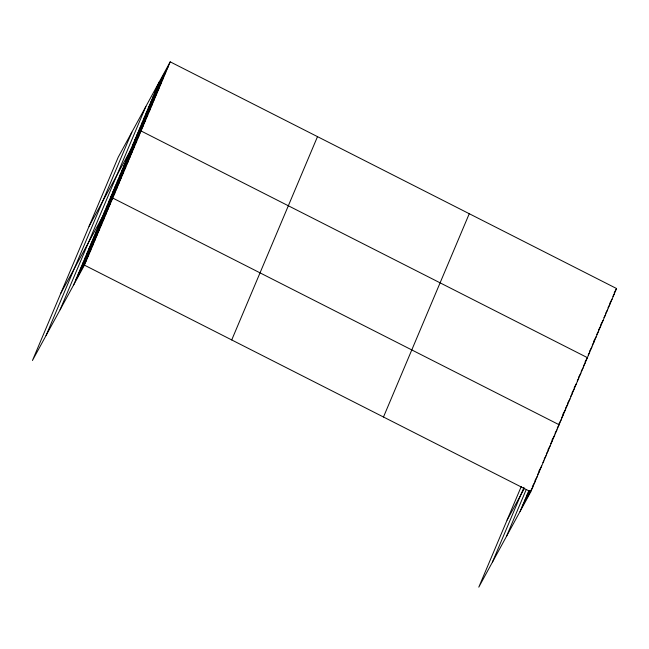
<?xml version="1.0" encoding="UTF-8"?>
<svg xmlns="http://www.w3.org/2000/svg" width="649" height="649" viewBox="0 0 649 649"><rect width="100%" height="100%" fill="white"/><g stroke="black" fill="none" stroke-linecap="round" stroke-linejoin="round"><path stroke-width="0.97" d="M46.063 335.517L131.836 132.209M60.089 309.792L145.863 106.485M73.702 284.822L159.476 81.514M170.208 61.842L118.223 157.18L32.45 360.487L84.435 265.141L170.208 61.842L616.55 288.513L530.777 491.82L478.792 587.158L521.252 486.523M231.725 339.946L317.499 136.639M383.478 417.015L469.259 213.716M492.404 562.196L523.978 487.358M506.431 536.472L526.031 490.019M520.044 511.501L528.757 490.855M157.236 86.836L167.961 67.155M154.989 92.15L165.722 72.469M152.75 97.472L163.475 77.791M150.503 102.785L161.236 83.104M148.264 108.107L158.989 88.426M146.017 113.421L156.75 93.74M143.778 118.735L154.503 99.062M141.531 124.056L152.264 104.375M139.292 129.37L150.016 109.689M137.044 134.692L147.777 115.011M134.797 140.006L145.53 120.325M132.558 145.327L143.291 125.646M89.059 226.306L141.044 130.96L587.386 357.64L585.057 361.915M128.137 155.801L138.87 136.12M125.963 160.96L136.688 141.287M123.781 166.12L134.513 146.447M121.606 171.287L132.331 151.606M119.424 176.447L130.157 156.766M117.25 181.606L127.983 161.925M115.076 186.766L125.801 167.085M112.894 191.926L123.626 172.245M110.719 197.085L121.444 177.412M108.537 202.253L119.27 182.572M106.363 207.412L117.096 187.731M104.189 212.572L114.914 192.891M60.755 293.397L112.739 198.05L559.081 424.73L557.215 428.153M99.832 222.891L110.557 203.21M97.65 228.05L108.383 208.378M95.476 233.218L106.209 213.537M93.302 238.378L104.027 218.697M91.12 243.537L101.852 223.856M88.945 248.697L99.67 229.016M86.763 253.856L97.496 234.175M84.589 259.016L95.322 239.343M82.415 264.184L93.14 244.503M80.233 269.343L90.965 249.662M78.058 274.503L88.783 254.822M75.876 279.662L86.609 259.981M614.214 292.796L616.55 288.513M612.907 296.398L614.303 293.835M609.727 303.432L612.064 299.148M607.951 307.894L609.817 304.47M605.712 313.207L607.578 309.784M603.935 317.669L605.33 315.106M600.755 324.695L603.091 320.419M598.516 330.017L600.844 325.733M596.739 334.478L598.605 331.055M593.559 341.504L596.358 336.369M592.253 345.114L594.119 341.69M589.543 351.287L591.872 347.004M588.229 354.889L589.633 352.326M583.346 366.223L585.211 362.799M581.163 371.382L583.029 367.959M578.519 377.402L580.855 373.126M577.277 380.849L578.673 378.286M574.17 387.721L576.499 383.445M571.988 392.88L574.324 388.605M570.747 396.336L572.142 393.765M567.632 403.207L569.968 398.924M565.457 408.367L567.786 404.084M562.813 414.378L565.612 409.251M561.572 417.834L563.437 414.411M558.456 424.706L561.255 419.57M507.096 520.068L524.222 488.673M555.033 433.313L556.899 429.889M551.926 440.184L554.725 435.049M550.685 443.632L552.55 440.217M548.04 449.652L550.368 445.376M546.328 453.959L548.194 450.536M544.146 459.119L546.012 455.695M542.905 462.567L543.838 460.855M538.865 471.15L541.664 466.014M537.615 474.597L539.481 471.182M526.574 496.023L529.373 490.887M534.971 480.617L537.307 476.342M524.4 501.182L529.998 490.912M532.326 486.636L535.125 481.501M522.218 506.342L532.951 486.661M84.435 265.141L530.777 491.82"/></g></svg>
